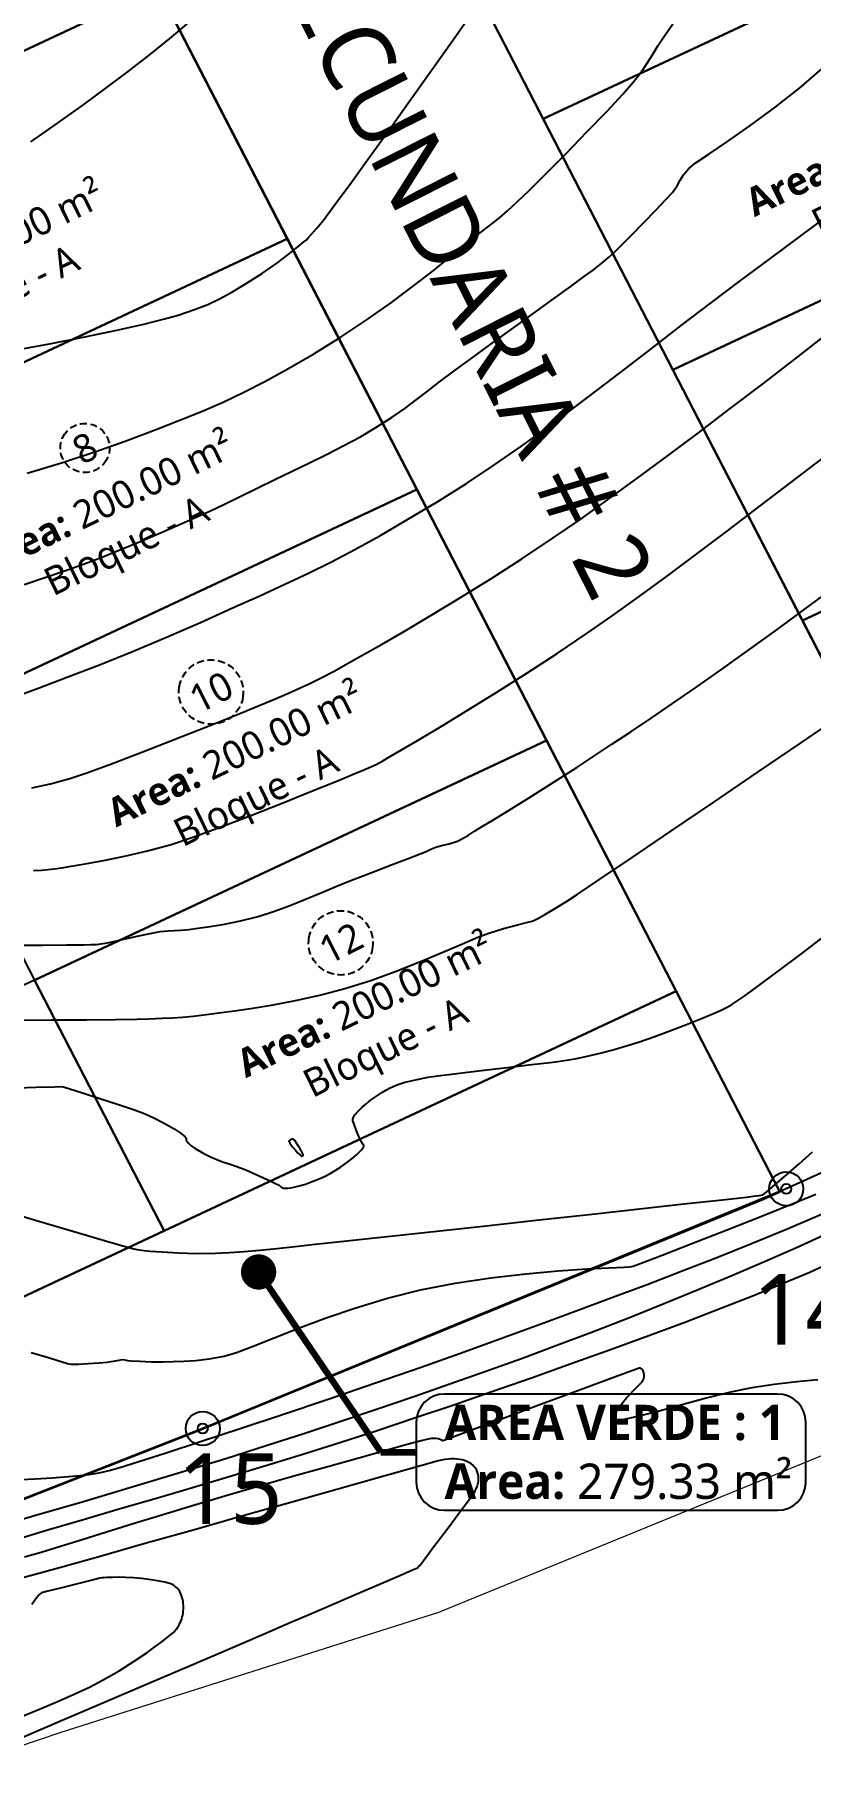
# Model space of a CAD drawing. Header units: millimetres. Extents: x 589115 to 589956, y 1306773 to 1307394.
# Drawn here: x 589379.5 to 589407, y 1307007.1 to 1307068.4 of the extents above; entities that cross this region are included whole.
import ezdxf
from ezdxf.enums import TextEntityAlignment as Align

# ---------------------------------------------------------------- set-up
doc = ezdxf.new("R2010")
doc.units = ezdxf.units.MM
doc.linetypes.add('DASHED2', pattern=[0.375, 0.25, -0.125])
doc.layers.add('_BLOQUES', color=9, linetype='Continuous', lineweight=20)
doc.layers.add('_TEXTO', color=3, linetype='Continuous', lineweight=25)
for name, color, linetype in [('_BREAKLINES CORRIDOR', 7, 'Continuous'), ('C-PROP-LINE', 230, 'Continuous'), ('C-PROP-TEXT', 255, 'Continuous'), ('C-TOPO-MAJR', 9, 'Continuous'), ('C-TOPO-MINR', 8, 'Continuous'), ('CIRCULO', 1, 'Continuous'), ('Perimetro', 7, 'Continuous'), ('Plano', 7, 'Continuous')]:
    doc.layers.add(name, color=color, linetype=linetype)
doc.styles.add('COTAS', font='arial.ttf')
doc.styles.add('ST - ETIQUETAS', font='', dxfattribs={"height": 2.5})
doc.styles.get('ST - ETIQUETAS').set_extended_font_data('Roboto Thin')
doc.dimstyles.new('GenAng', dxfattribs={"dimscale": 0.5, "dimtxt": 2.5, "dimasz": 1.25, "dimexe": 0.18, "dimexo": 0.0625, "dimgap": 0.25, "dimtad": 0, "dimzin": 3, "dimdsep": 46, "dimtxsty": 'COTAS', "dimcen": 0.09, "dimse1": 1, "dimse2": 1, "dimaunit": 1, "dimadec": 3, "dimazin": 0, "dimtfac": 1, "dimtofl": 0, "dimtmove": 2, "dimatfit": 3, "dimfxl": 1, "dimtolj": 1, "dimtzin": 1, "dimarcsym": 0})

msp = doc.modelspace()

# ---------------------------------------------------------------- linework, layer by layer
msp.add_lwpolyline([(589458.391, 1307056.992), (589449.927, 1307051.588), (589441.675, 1307046.308), (589425.232, 1307036.603), (589418.518, 1307033.074), (589406.119, 1307027.462), (589385.455, 1307018.974), (589375.188, 1307014.95), (589368.894, 1307012.373), (589357.693, 1307007.926), (589347.663, 1307003.998)])
at = {"layer": '_BLOQUES', "flags": 128}
msp.add_lwpolyline([(589368.663, 1307012.265), (589374.957, 1307014.842), (589385.224, 1307018.866), (589405.316, 1307027.095), (589405.888, 1307027.354), (589402.218, 1307034.462), (589365.965, 1307017.488), (589368.663, 1307012.265)], dxfattribs=at)
at = {"layer": '_BLOQUES', "color": 4, "linetype": 'Continuous', "lineweight": 25}
msp.add_polyline3d([(589383.748, 1307092.018, 0), (589419.999, 1307108.995, 0), (589447.529, 1307055.677, 0), (589411.281, 1307038.705, 0), (589383.748, 1307092.018, 0)], dxfattribs=at)
at = {"layer": '_BLOQUES', "color": 140, "linetype": 'Continuous', "lineweight": 25}
msp.add_polyline3d([(589338.433, 1307070.797, 0), (589374.685, 1307087.774, 0), (589402.218, 1307034.462, 0), (589365.965, 1307017.488, 0), (589338.433, 1307070.797, 0)], dxfattribs=at)
at = {"layer": '_BREAKLINES CORRIDOR', "flags": 128}
for points in [[(589415.011, 1307031.483), (589383.748, 1307092.018), (589384.214, 1307092.237)], [(589368.663, 1307012.265), (589338.433, 1307070.797), (589374.685, 1307087.774), (589405.888, 1307027.354)]]:
    msp.add_lwpolyline(points, dxfattribs=at)
at = {"layer": 'C-PROP-LINE', "color": 4, "linetype": 'Continuous', "lineweight": 25}
for points in [[(589415.639, 1307073.85, 0), (589411.05, 1307082.736, 0), (589411.05, 1307082.736, 0), (589392.925, 1307074.248, 0), (589397.514, 1307065.362, 0), (589415.639, 1307073.85, 0)], [(589383.862, 1307070.004, 0), (589379.273, 1307078.889, 0), (589361.148, 1307070.401, 0), (589361.148, 1307070.4, 0), (589365.736, 1307061.516, 0), (589383.862, 1307070.004, 0)], [(589415.639, 1307073.85, 0), (589415.639, 1307073.85, 0), (589397.514, 1307065.362, 0), (589402.103, 1307056.477, 0), (589420.227, 1307064.964, 0), (589415.639, 1307073.85, 0)], [(589388.451, 1307061.119, 0), (589383.862, 1307070.004, 0), (589365.736, 1307061.516, 0), (589365.737, 1307061.515, 0), (589370.325, 1307052.63, 0), (589388.451, 1307061.119, 0)], [(589420.228, 1307064.964, 0), (589420.227, 1307064.964, 0), (589402.103, 1307056.477, 0), (589406.692, 1307047.591, 0), (589424.816, 1307056.078, 0), (589420.228, 1307064.964, 0)], [(589393.04, 1307052.233, 0), (589388.451, 1307061.119, 0), (589370.325, 1307052.63, 0), (589370.326, 1307052.63, 0), (589374.914, 1307043.745, 0), (589393.04, 1307052.233, 0)], [(589424.816, 1307056.078, 0), (589406.692, 1307047.591, 0), (589411.281, 1307038.705, 0), (589429.405, 1307047.191, 0), (589424.817, 1307056.077, 0), (589424.816, 1307056.078, 0)], [(589397.628, 1307043.348, 0), (589393.04, 1307052.233, 0), (589374.914, 1307043.745, 0), (589379.503, 1307034.86, 0), (589379.503, 1307034.86, 0), (589397.628, 1307043.348, 0)], [(589402.218, 1307034.462, 0), (589397.628, 1307043.348, 0), (589379.503, 1307034.86, 0), (589384.092, 1307025.975, 0), (589402.218, 1307034.462, 0)], [(589384.092, 1307025.975, 0), (589379.503, 1307034.86, 0), (589379.503, 1307034.86, 0), (589361.377, 1307026.373, 0), (589365.965, 1307017.488, 0), (589384.092, 1307025.975, 0)], [(589365.965, 1307017.488, 0), (589368.663, 1307012.265, 0), (589374.957, 1307014.842, 0), (589385.224, 1307018.866, 0), (589405.316, 1307027.095, 0), (589405.888, 1307027.354, 0), (589402.218, 1307034.462, 0), (589384.092, 1307025.975, 0), (589365.965, 1307017.488, 0)]]:
    msp.add_polyline3d(points, dxfattribs=at)
at = {"layer": 'C-PROP-TEXT', "color": 1, "linetype": 'Continuous', "lineweight": -3}
for p, q in [((589405.811, 1307020.196), (589394.018, 1307020.196)), ((589393.018, 1307019.196), (589393.018, 1307017.076)), ((589406.811, 1307017.076), (589406.811, 1307019.196)), ((589394.018, 1307016.076), (589405.811, 1307016.076))]:
    msp.add_line(p, q, dxfattribs=at)
at = {"layer": 'C-PROP-TEXT', "color": 12, "linetype": 'DASHED2', "lineweight": 25, "extrusion": (0, 0, -1)}
for centre, radius, start, end in [((-589381.287, 1307053.708), 0.871, 28.83563, 208.83563), ((-589381.287, 1307053.708), 0.871, 208.83563, 28.83563), ((-589385.753, 1307045.063), 1.141, 8.2091, 188.2091), ((-589385.753, 1307045.063), 1.141, 188.2091, 8.2091), ((-589390.344, 1307036.176), 1.139, 7.80157, 187.80157), ((-589390.344, 1307036.176), 1.139, 187.80157, 7.80157)]:
    msp.add_arc(centre, radius, start, end, dxfattribs=at)
at = {"layer": 'C-PROP-TEXT', "color": 1, "linetype": 'Continuous', "lineweight": -3}
for centre, start, end in [((589394.018, 1307019.196), 90, 180), ((589405.811, 1307019.196), 0, 90), ((589394.018, 1307017.076), 180, 270), ((589405.811, 1307017.076), 270, 0)]:
    msp.add_arc(centre, 1, start, end, dxfattribs=at)
at = {"layer": 'C-TOPO-MAJR', "color": 40, "linetype": 'Continuous', "lineweight": -3}
for points, elevation in [([(589378.677, 1307057.148), (589380.028, 1307057.4), (589381.288, 1307057.65), (589382.415, 1307057.886), (589383.367, 1307058.099), (589384.103, 1307058.277), (589384.582, 1307058.41), (589385.17, 1307058.609), (589385.64, 1307058.796), (589386.056, 1307058.996), (589386.487, 1307059.233), (589386.999, 1307059.531), (589387.574, 1307059.896), (589388.116, 1307060.281), (589388.575, 1307060.631), (589388.898, 1307060.891), (589389.036, 1307061.005), (589389.116, 1307061.075), (589389.192, 1307061.149), (589389.3, 1307061.267), (589389.5, 1307061.494), (589389.731, 1307061.775), (589389.892, 1307061.99), (589390.222, 1307062.44), (589390.695, 1307063.092), (589391.286, 1307063.91), (589391.97, 1307064.86), (589392.721, 1307065.91), (589393.513, 1307067.024), (589394.322, 1307068.168), (589395.121, 1307069.309)], 459.5), ([(589379.136, 1307048.876), (589379.938, 1307049.139), (589380.67, 1307049.393), (589381.3, 1307049.62), (589381.86, 1307049.833), (589382.382, 1307050.04), (589382.9, 1307050.253), (589383.444, 1307050.483), (589384.047, 1307050.741), (589384.714, 1307051.028), (589385.253, 1307051.267), (589385.728, 1307051.486), (589386.2, 1307051.711), (589386.731, 1307051.969), (589387.384, 1307052.288), (589388.01, 1307052.589), (589388.629, 1307052.884), (589389.24, 1307053.178), (589389.842, 1307053.475), (589390.433, 1307053.779), (589391.014, 1307054.095), (589391.582, 1307054.429), (589392.159, 1307054.795), (589392.616, 1307055.112), (589393.011, 1307055.408), (589393.401, 1307055.712), (589393.843, 1307056.054), (589394.393, 1307056.463), (589394.945, 1307056.863), (589395.626, 1307057.356), (589396.38, 1307057.901), (589397.149, 1307058.459), (589397.876, 1307058.987), (589398.505, 1307059.444), (589398.979, 1307059.791), (589399.24, 1307059.987), (589399.47, 1307060.165), (589399.647, 1307060.306), (589399.82, 1307060.452), (589400.035, 1307060.647), (589400.284, 1307060.888), (589400.653, 1307061.256), (589401.08, 1307061.691), (589401.503, 1307062.128), (589401.859, 1307062.506), (589402.085, 1307062.762), (589402.25, 1307062.994), (589402.361, 1307063.19), (589402.475, 1307063.381), (589402.651, 1307063.601), (589402.896, 1307063.794), (589403.373, 1307064.12), (589404.033, 1307064.566), (589404.83, 1307065.12), (589405.716, 1307065.77), (589406.644, 1307066.503), (589407.567, 1307067.307)], 459), ([(589379.411, 1307041.664), (589380.064, 1307041.811), (589380.75, 1307041.997), (589381.352, 1307042.199), (589382.232, 1307042.523), (589383.296, 1307042.929), (589384.446, 1307043.377), (589385.588, 1307043.829), (589386.624, 1307044.244), (589387.459, 1307044.583), (589387.997, 1307044.807), (589388.494, 1307045.021), (589388.889, 1307045.195), (589389.245, 1307045.361), (589389.63, 1307045.554), (589390.108, 1307045.807), (589390.505, 1307046.024), (589391.072, 1307046.341), (589391.786, 1307046.748), (589392.624, 1307047.235), (589393.564, 1307047.792), (589394.58, 1307048.409), (589395.652, 1307049.076), (589396.755, 1307049.783), (589397.867, 1307050.52), (589398.803, 1307051.165), (589399.793, 1307051.869), (589400.83, 1307052.623), (589401.904, 1307053.419), (589403.007, 1307054.248), (589404.133, 1307055.103), (589405.272, 1307055.974), (589406.417, 1307056.854), (589407.559, 1307057.735)], 458.5), ([(589378.752, 1307036.094), (589379.782, 1307036.099), (589380.635, 1307036.104), (589381.236, 1307036.109), (589381.509, 1307036.114), (589381.69, 1307036.125), (589381.833, 1307036.138), (589382.013, 1307036.164), (589382.256, 1307036.214), (589382.66, 1307036.306), (589383.136, 1307036.414), (589383.594, 1307036.513), (589383.946, 1307036.577), (589384.231, 1307036.608), (589384.454, 1307036.618), (589384.678, 1307036.627), (589384.964, 1307036.655), (589385.289, 1307036.696), (589385.715, 1307036.755), (589386.223, 1307036.838), (589386.796, 1307036.955), (589387.415, 1307037.113), (589387.957, 1307037.285), (589388.519, 1307037.492), (589389.094, 1307037.722), (589389.674, 1307037.964), (589390.253, 1307038.204), (589390.824, 1307038.432), (589391.508, 1307038.696), (589392.165, 1307038.948), (589392.734, 1307039.166), (589393.156, 1307039.329), (589393.37, 1307039.414), (589393.537, 1307039.497), (589393.706, 1307039.573), (589393.911, 1307039.627), (589394.184, 1307039.69), (589394.476, 1307039.784), (589394.7, 1307039.892), (589394.87, 1307039.997), (589395.082, 1307040.132), (589395.332, 1307040.283), (589395.786, 1307040.559), (589396.397, 1307040.934), (589397.117, 1307041.383), (589397.901, 1307041.878), (589398.702, 1307042.394), (589399.308, 1307042.791), (589399.944, 1307043.21), (589400.615, 1307043.656), (589401.329, 1307044.136), (589402.092, 1307044.656), (589402.911, 1307045.222), (589403.794, 1307045.841), (589404.747, 1307046.518), (589405.745, 1307047.24), (589406.736, 1307047.969), (589407.686, 1307048.676)], 458), ([(589378.542, 1307031.026), (589379.557, 1307031.061), (589380.219, 1307031.083), (589380.458, 1307031.091), (589380.511, 1307031.08), (589380.564, 1307031.067), (589380.748, 1307031.009), (589381.205, 1307030.865), (589381.818, 1307030.668), (589382.469, 1307030.456), (589383.04, 1307030.263), (589383.414, 1307030.125), (589383.753, 1307029.971), (589384.048, 1307029.819), (589384.284, 1307029.688), (589384.442, 1307029.594), (589384.659, 1307029.448), (589384.768, 1307029.366), (589384.831, 1307029.306), (589384.865, 1307029.256), (589384.868, 1307029.184), (589384.9, 1307029.136), (589384.936, 1307029.088), (589385, 1307029.031), (589385.039, 1307029), (589385.081, 1307028.968), (589385.193, 1307028.894), (589385.408, 1307028.764), (589385.562, 1307028.681), (589385.737, 1307028.595), (589385.957, 1307028.498), (589386.159, 1307028.423), (589386.395, 1307028.347), (589386.667, 1307028.256), (589386.98, 1307028.138), (589387.352, 1307027.976), (589387.736, 1307027.797), (589388.037, 1307027.651), (589388.161, 1307027.59), (589388.215, 1307027.549), (589388.271, 1307027.496), (589388.321, 1307027.484), (589388.39, 1307027.482), (589388.469, 1307027.49), (589388.579, 1307027.504), (589388.683, 1307027.526), (589388.869, 1307027.571), (589389.09, 1307027.635), (589389.333, 1307027.72), (589389.581, 1307027.818), (589389.786, 1307027.907), (589389.972, 1307028.002), (589390.15, 1307028.111), (589390.336, 1307028.235), (589390.549, 1307028.386), (589390.735, 1307028.527), (589390.889, 1307028.66), (589391.013, 1307028.776), (589391.067, 1307028.829), (589391.116, 1307028.888), (589391.148, 1307028.938), (589391.155, 1307029.003), (589391.124, 1307029.05), (589391.086, 1307029.106), (589391.038, 1307029.2), (589390.968, 1307029.346), (589390.9, 1307029.521), (589390.813, 1307029.755), (589390.769, 1307029.875), (589390.77, 1307029.932), (589390.796, 1307030.001), (589390.845, 1307030.081), (589390.878, 1307030.124), (589390.915, 1307030.169), (589390.957, 1307030.216), (589391.003, 1307030.264), (589391.086, 1307030.342), (589391.227, 1307030.466), (589391.333, 1307030.552), (589391.47, 1307030.655), (589391.642, 1307030.773), (589391.818, 1307030.884), (589391.968, 1307030.971), (589392.099, 1307031.04), (589392.279, 1307031.124), (589392.396, 1307031.172), (589392.484, 1307031.201), (589392.572, 1307031.228), (589392.728, 1307031.267), (589393.044, 1307031.341), (589393.425, 1307031.417), (589393.786, 1307031.467), (589394.459, 1307031.55), (589395.318, 1307031.653), (589396.238, 1307031.762), (589397.094, 1307031.863), (589397.761, 1307031.943), (589398.114, 1307031.988), (589398.404, 1307032.03), (589398.633, 1307032.068), (589398.92, 1307032.128), (589399.18, 1307032.187), (589399.527, 1307032.271), (589399.943, 1307032.38), (589400.415, 1307032.514), (589400.926, 1307032.674), (589401.423, 1307032.846), (589401.995, 1307033.06), (589402.581, 1307033.286), (589403.118, 1307033.501), (589403.542, 1307033.675), (589403.792, 1307033.784), (589404.02, 1307033.896), (589404.195, 1307033.996), (589404.408, 1307034.134), (589404.65, 1307034.305), (589405.144, 1307034.665), (589405.836, 1307035.177), (589406.67, 1307035.804), (589407.593, 1307036.51)], 457.5), ([(589379.381, 1307021.664), (589380.026, 1307021.472), (589380.511, 1307021.327), (589380.714, 1307021.268), (589380.804, 1307021.256), (589380.894, 1307021.25), (589381.061, 1307021.257), (589381.404, 1307021.276), (589381.785, 1307021.299), (589382.064, 1307021.323), (589382.301, 1307021.359), (589382.498, 1307021.398), (589382.605, 1307021.416), (589382.697, 1307021.403), (589382.789, 1307021.386), (589382.928, 1307021.375), (589383.229, 1307021.354), (589383.627, 1307021.338), (589384.055, 1307021.338), (589384.405, 1307021.345), (589384.787, 1307021.358), (589385.21, 1307021.387), (589385.682, 1307021.443), (589386.211, 1307021.539), (589386.649, 1307021.668), (589387.247, 1307021.891), (589387.988, 1307022.185), (589388.853, 1307022.526), (589389.822, 1307022.89), (589390.877, 1307023.254), (589391.998, 1307023.595), (589393.167, 1307023.888), (589394.393, 1307024.124), (589395.656, 1307024.31), (589396.895, 1307024.452), (589398.047, 1307024.556), (589399.053, 1307024.627), (589399.849, 1307024.671), (589400.376, 1307024.694), (589400.571, 1307024.702), (589400.635, 1307024.712), (589400.698, 1307024.724), (589400.982, 1307024.833), (589401.721, 1307025.119), (589402.77, 1307025.527), (589403.984, 1307026.002), (589405.217, 1307026.489), (589406.324, 1307026.933), (589407.16, 1307027.279)], 457), ([(589377.968, 1307015.448), (589379.578, 1307015.912), (589381.274, 1307016.406), (589382.996, 1307016.915), (589384.682, 1307017.422), (589386.272, 1307017.912), (589387.706, 1307018.369), (589389.033, 1307018.803), (589390.345, 1307019.237), (589391.644, 1307019.672), (589392.931, 1307020.11), (589394.209, 1307020.553), (589395.478, 1307021.002), (589396.741, 1307021.458), (589397.999, 1307021.923), (589399.254, 1307022.399), (589400.509, 1307022.888), (589401.763, 1307023.39), (589402.995, 1307023.895), (589404.186, 1307024.394), (589405.345, 1307024.891), (589406.478, 1307025.387), (589407.595, 1307025.888)], 456.5), ([(589407.232, 1307020.696), (589406.493, 1307020.625), (589405.692, 1307020.533), (589404.894, 1307020.417), (589404.147, 1307020.263), (589403.285, 1307020.044), (589402.388, 1307019.799), (589401.535, 1307019.565), (589400.807, 1307019.382), (589400.367, 1307019.298), (589400.149, 1307019.283), (589400.065, 1307019.301), (589400.044, 1307019.32), (589400.029, 1307019.363), (589400.049, 1307019.48), (589400.18, 1307019.71), (589400.466, 1307020.062), (589400.838, 1307020.451), (589401.016, 1307020.624), (589401.058, 1307020.714), (589401.081, 1307020.799), (589401.086, 1307020.879), (589401.074, 1307020.952), (589401.046, 1307021.018), (589401.003, 1307021.075), (589400.947, 1307021.123), (589400.645, 1307021.013), (589399.852, 1307020.72), (589398.733, 1307020.306), (589397.45, 1307019.831), (589396.168, 1307019.356), (589395.048, 1307018.942), (589394.256, 1307018.649), (589393.953, 1307018.538), (589393.883, 1307018.576), (589393.802, 1307018.604), (589393.709, 1307018.62), (589393.659, 1307018.622), (589393.607, 1307018.623), (589393.552, 1307018.619), (589393.495, 1307018.613), (589393.437, 1307018.602), (589393.376, 1307018.589), (589393.194, 1307018.539), (589392.697, 1307018.402), (589391.943, 1307018.194), (589390.986, 1307017.927), (589389.882, 1307017.618), (589388.686, 1307017.28), (589387.454, 1307016.927), (589386.242, 1307016.574), (589385.089, 1307016.232), (589384.004, 1307015.904), (589382.99, 1307015.593), (589382.052, 1307015.302), (589381.194, 1307015.035), (589380.42, 1307014.795), (589379.735, 1307014.586), (589379.143, 1307014.411)], 456), ([(589379.08, 1307008.782), (589379.76, 1307009.067), (589380.371, 1307009.325), (589380.928, 1307009.57), (589381.445, 1307009.813), (589381.935, 1307010.066), (589382.503, 1307010.394), (589383.027, 1307010.727), (589383.475, 1307011.032), (589383.814, 1307011.274), (589384.012, 1307011.419), (589384.203, 1307011.569), (589384.358, 1307011.699), (589384.432, 1307011.765), (589384.478, 1307011.814), (589384.523, 1307011.865), (589384.563, 1307011.92), (589384.6, 1307011.977), (589384.633, 1307012.038), (589384.663, 1307012.1), (589384.689, 1307012.164), (589384.712, 1307012.23), (589384.731, 1307012.297), (589384.747, 1307012.364), (589384.759, 1307012.433), (589384.768, 1307012.502), (589384.773, 1307012.571), (589384.776, 1307012.639), (589384.774, 1307012.707), (589384.77, 1307012.775), (589384.761, 1307012.841), (589384.75, 1307012.905), (589384.734, 1307012.968), (589384.717, 1307013.029), (589384.695, 1307013.087), (589384.671, 1307013.143), (589384.642, 1307013.196), (589384.612, 1307013.246), (589384.576, 1307013.291), (589384.539, 1307013.334), (589384.497, 1307013.371), (589384.454, 1307013.406), (589384.405, 1307013.433), (589384.355, 1307013.458), (589384.298, 1307013.479), (589384.237, 1307013.499), (589384.119, 1307013.526), (589383.861, 1307013.58), (589383.552, 1307013.63), (589383.293, 1307013.658), (589383.005, 1307013.68), (589382.728, 1307013.696), (589382.505, 1307013.704), (589382.261, 1307013.702), (589382.058, 1307013.693), (589381.957, 1307013.686), (589381.883, 1307013.679), (589381.81, 1307013.669), (589381.586, 1307013.613), (589381.076, 1307013.486), (589380.473, 1307013.335), (589379.967, 1307013.207), (589379.75, 1307013.151), (589379.707, 1307013.121), (589379.666, 1307013.088), (589379.587, 1307012.983), (589379.409, 1307012.739)], 455.5)]:
    msp.add_lwpolyline(points, dxfattribs=dict(at, elevation=elevation))
at = {"layer": 'C-TOPO-MINR', "color": 44, "linetype": 'Continuous', "lineweight": -3}
for points, elevation in [([(589379.246, 1307052.818), (589380.459, 1307053.185), (589381.634, 1307053.566), (589382.715, 1307053.95), (589383.769, 1307054.349), (589384.672, 1307054.699), (589385.468, 1307055.024), (589386.203, 1307055.345), (589386.918, 1307055.686), (589387.658, 1307056.068), (589388.467, 1307056.513), (589389.388, 1307057.045), (589390.36, 1307057.642), (589391.281, 1307058.256), (589392.139, 1307058.865), (589392.92, 1307059.45), (589393.611, 1307059.988), (589394.199, 1307060.459), (589394.67, 1307060.841), (589395.011, 1307061.113), (589395.39, 1307061.407), (589395.69, 1307061.642), (589395.96, 1307061.862), (589396.247, 1307062.112), (589396.601, 1307062.434), (589397.01, 1307062.828), (589397.609, 1307063.424), (589398.319, 1307064.141), (589399.062, 1307064.903), (589399.759, 1307065.63), (589400.331, 1307066.243), (589400.701, 1307066.664), (589400.987, 1307067.034), (589401.198, 1307067.341), (589401.379, 1307067.63), (589401.576, 1307067.949), (589401.833, 1307068.343), (589402.135, 1307068.785)], 459.25), ([(589379.366, 1307064.554), (589379.882, 1307064.908), (589380.519, 1307065.356), (589381.244, 1307065.877), (589382.022, 1307066.448), (589382.821, 1307067.049), (589383.608, 1307067.659), (589384.349, 1307068.256), (589385.13, 1307068.916)], 459.75), ([(589378.772, 1307044.884), (589379.666, 1307045.212), (589380.686, 1307045.597), (589381.799, 1307046.03), (589382.974, 1307046.502), (589384.178, 1307047.005), (589385.379, 1307047.531), (589386.493, 1307048.029), (589387.477, 1307048.471), (589388.369, 1307048.879), (589389.204, 1307049.273), (589390.018, 1307049.677), (589390.846, 1307050.111), (589391.724, 1307050.597), (589392.689, 1307051.157), (589393.776, 1307051.813), (589394.793, 1307052.454), (589395.767, 1307053.098), (589396.709, 1307053.749), (589397.632, 1307054.413), (589398.548, 1307055.091), (589399.47, 1307055.79), (589400.411, 1307056.512), (589401.383, 1307057.261), (589402.398, 1307058.043), (589403.469, 1307058.86), (589404.486, 1307059.624), (589405.526, 1307060.399), (589406.584, 1307061.185), (589407.654, 1307061.983)], 458.75), ([(589379.466, 1307038.74), (589379.75, 1307038.755), (589379.972, 1307038.773), (589380.192, 1307038.798), (589380.473, 1307038.84), (589380.797, 1307038.891), (589381.3, 1307038.974), (589381.944, 1307039.092), (589382.691, 1307039.245), (589383.502, 1307039.437), (589384.34, 1307039.667), (589385.102, 1307039.918), (589386.07, 1307040.272), (589387.155, 1307040.687), (589388.265, 1307041.125), (589389.31, 1307041.545), (589390.201, 1307041.908), (589390.847, 1307042.175), (589391.158, 1307042.305), (589391.403, 1307042.411), (589391.594, 1307042.5), (589391.83, 1307042.624), (589392.051, 1307042.751), (589392.5, 1307043.012), (589393.141, 1307043.391), (589393.939, 1307043.871), (589394.86, 1307044.432), (589395.868, 1307045.058), (589396.929, 1307045.731), (589398.008, 1307046.433), (589399.069, 1307047.147), (589399.955, 1307047.766), (589400.904, 1307048.446), (589401.908, 1307049.18), (589402.956, 1307049.959), (589404.04, 1307050.775), (589405.152, 1307051.618), (589406.281, 1307052.48), (589407.418, 1307053.353)], 458.25), ([(589378.66, 1307033.436), (589380.087, 1307033.446), (589381.341, 1307033.456), (589382.371, 1307033.467), (589383.125, 1307033.478), (589383.552, 1307033.488), (589384.025, 1307033.507), (589384.401, 1307033.524), (589384.744, 1307033.548), (589385.118, 1307033.585), (589385.588, 1307033.642), (589386.03, 1307033.699), (589386.581, 1307033.77), (589387.226, 1307033.863), (589387.952, 1307033.983), (589388.747, 1307034.135), (589389.598, 1307034.326), (589390.49, 1307034.56), (589391.405, 1307034.846), (589392.31, 1307035.173), (589393.173, 1307035.515), (589393.963, 1307035.847), (589394.649, 1307036.142), (589395.199, 1307036.376), (589395.582, 1307036.522), (589396.105, 1307036.681), (589396.601, 1307036.815), (589396.972, 1307036.908), (589397.123, 1307036.944), (589397.206, 1307036.977), (589397.318, 1307037.039), (589397.59, 1307037.194), (589397.952, 1307037.406), (589398.334, 1307037.64), (589398.713, 1307037.892), (589399.519, 1307038.434), (589400.657, 1307039.203), (589402.034, 1307040.135), (589403.556, 1307041.167), (589405.127, 1307042.235), (589406.653, 1307043.275), (589408.04, 1307044.225)], 457.75), ([(589378.893, 1307026.548), (589379.972, 1307026.229), (589381.056, 1307025.909), (589382.013, 1307025.628), (589382.71, 1307025.424), (589383.012, 1307025.338), (589383.195, 1307025.301), (589383.382, 1307025.279), (589383.601, 1307025.26), (589384.021, 1307025.229), (589384.585, 1307025.198), (589385.235, 1307025.178), (589385.913, 1307025.182), (589386.404, 1307025.203), (589386.924, 1307025.241), (589387.479, 1307025.292), (589388.078, 1307025.354), (589388.73, 1307025.425), (589389.443, 1307025.503), (589390.225, 1307025.585), (589391, 1307025.666), (589392.207, 1307025.796), (589393.742, 1307025.963), (589395.498, 1307026.156), (589397.368, 1307026.362), (589399.246, 1307026.569), (589401.026, 1307026.765), (589402.601, 1307026.94), (589403.864, 1307027.08), (589404.71, 1307027.174), (589405.032, 1307027.211), (589405.163, 1307027.224), (589405.287, 1307027.256), (589405.426, 1307027.362), (589405.718, 1307027.608), (589406.116, 1307027.952), (589406.573, 1307028.354), (589407.042, 1307028.772)], 457.25), ([(589379.034, 1307017.171), (589379.529, 1307017.196), (589380.13, 1307017.231), (589380.703, 1307017.27), (589381.116, 1307017.307), (589381.423, 1307017.343), (589381.661, 1307017.377), (589381.898, 1307017.422), (589382.197, 1307017.493), (589382.519, 1307017.59), (589383.193, 1307017.803), (589384.163, 1307018.116), (589385.376, 1307018.513), (589386.778, 1307018.975), (589388.314, 1307019.487), (589389.93, 1307020.03), (589391.572, 1307020.59), (589393.185, 1307021.148), (589394.716, 1307021.688), (589396.109, 1307022.192), (589397.405, 1307022.67), (589398.681, 1307023.141), (589399.941, 1307023.61), (589401.189, 1307024.08), (589402.427, 1307024.554), (589403.66, 1307025.036), (589404.892, 1307025.53), (589406.125, 1307026.039), (589407.363, 1307026.566)], 456.75), ([(589378.763, 1307015.02), (589380.011, 1307015.392), (589381.269, 1307015.763), (589382.537, 1307016.135), (589383.815, 1307016.51), (589385.1, 1307016.889), (589386.394, 1307017.274), (589387.695, 1307017.667), (589389.002, 1307018.069), (589390.316, 1307018.482), (589391.636, 1307018.907), (589392.96, 1307019.347), (589394.311, 1307019.805), (589395.696, 1307020.282), (589397.099, 1307020.773), (589398.504, 1307021.271), (589399.893, 1307021.771), (589401.249, 1307022.269), (589402.556, 1307022.758), (589403.796, 1307023.232), (589404.952, 1307023.688), (589406.008, 1307024.118), (589406.947, 1307024.518), (589407.994, 1307024.993)], 456.25), ([(589379.034, 1307008.022), (589380.478, 1307008.64), (589382.005, 1307009.293), (589383.549, 1307009.954), (589385.045, 1307010.595), (589386.426, 1307011.186), (589387.627, 1307011.7), (589388.582, 1307012.11), (589389.224, 1307012.385), (589390.098, 1307012.762), (589390.971, 1307013.139), (589391.773, 1307013.486), (589392.435, 1307013.772), (589392.886, 1307013.968), (589393.056, 1307014.044), (589393.099, 1307014.081), (589393.14, 1307014.121), (589393.287, 1307014.316), (589393.644, 1307014.793), (589394.107, 1307015.413), (589394.571, 1307016.036), (589394.932, 1307016.521), (589395.085, 1307016.729), (589395.132, 1307016.822), (589395.169, 1307016.909), (589395.195, 1307016.997), (589395.215, 1307017.08), (589395.223, 1307017.161), (589395.225, 1307017.239), (589395.215, 1307017.314), (589395.201, 1307017.386), (589395.176, 1307017.452), (589395.145, 1307017.517), (589395.104, 1307017.576), (589395.06, 1307017.632), (589395.005, 1307017.682), (589394.946, 1307017.729), (589394.879, 1307017.769), (589394.807, 1307017.806), (589394.728, 1307017.835), (589394.643, 1307017.861), (589394.554, 1307017.879), (589394.458, 1307017.893), (589394.359, 1307017.898), (589394.253, 1307017.899), (589394.146, 1307017.892), (589394.031, 1307017.879), (589393.915, 1307017.858), (589393.792, 1307017.83), (589393.508, 1307017.751), (589392.757, 1307017.538), (589391.626, 1307017.218), (589390.205, 1307016.815), (589388.581, 1307016.355), (589386.842, 1307015.863), (589385.078, 1307015.364), (589383.375, 1307014.883), (589381.823, 1307014.446), (589380.51, 1307014.077), (589379.523, 1307013.802), (589378.429, 1307013.502)], 455.75)]:
    msp.add_lwpolyline(points, dxfattribs=dict(at, elevation=elevation))
at = {"layer": 'C-TOPO-MINR', "color": 44, "linetype": 'Continuous', "lineweight": -3, "elevation": 457.75}
msp.add_lwpolyline([(589388.941, 1307028.827), (589388.934, 1307028.839), (589388.904, 1307028.886), (589388.839, 1307028.986), (589388.772, 1307029.087), (589388.712, 1307029.171), (589388.652, 1307029.232), (589388.569, 1307029.203), (589388.503, 1307029.152), (589388.552, 1307029.064), (589388.644, 1307028.945), (589388.736, 1307028.833), (589388.806, 1307028.755), (589388.867, 1307028.697), (589388.915, 1307028.653), (589388.971, 1307028.615), (589389.017, 1307028.64), (589389.002, 1307028.699), (589388.975, 1307028.756), (589388.941, 1307028.827)], close=True, dxfattribs=at)
at = {"layer": 'CIRCULO'}
for centre, radius in [((589406.119, 1307027.462), 0.602), ((589406.119, 1307027.462), 0.177), ((589385.455, 1307018.974), 0.602), ((589385.455, 1307018.974), 0.177)]:
    msp.add_circle(centre, radius, dxfattribs=at)
at = {"layer": 'Plano', "lineweight": 13}
msp.add_lwpolyline([(589341.533, 1306927.436), (589336.171, 1306941.632), (589330.167, 1306958.142), (589324.851, 1306974.048), (589324.721, 1306979.258), (589325.574, 1306983.579), (589334.825, 1306991.724), (589346.286, 1306996.344), (589361.15, 1307001.684), (589380.449, 1307008.218), (589393.817, 1307012.474), (589409.372, 1307018.831), (589427.946, 1307030.05), (589443.301, 1307038.723), (589464.66, 1307052.151)], dxfattribs=at)

# ---------------------------------------------------------------- texts
at = {"layer": '_TEXTO', "style": 'ST - ETIQUETAS'}
msp.add_text('CALLE SECUNDARIA # 2', height=2.5, rotation=296.77106, dxfattribs=at).set_placement((589391.195, 1307064.244), align=Align.CENTER)
at = {"layer": 'C-PROP-TEXT', "color": 92, "linetype": 'Continuous', "lineweight": -3, "char_height": 1, "attachment_point": 2, "rotation": 26, "style": 'ST - ETIQUETAS'}
for s, insert in [('{\\fRoboto Thin|b1|i0|c0|p2;\\C18;\\c0;Area:\\C0; \\fRoboto Thin|b0|i0|c0|p2;\\C178;\\c4980736;200.00 m²\\PBloque - B}', (589408.98, 1307064.939)), ('{\\fRoboto Thin|b1|i0|c0|p2;\\C18;\\c0;Area:\\C0; \\fRoboto Thin|b0|i0|c0|p2;\\C178;\\c4980736;200.00 m²\\PBloque - A}', (589377.203, 1307061.092)), ('{\\fRoboto Thin|b1|i0|c0|p2;\\C18;\\c0;Area:\\C0; \\fRoboto Thin|b0|i0|c0|p2;\\C178;\\c4980736;200.00 m²\\PBloque - A}', (589381.792, 1307052.207)), ('{\\fRoboto Thin|b1|i0|c0|p2;\\C18;\\c0;Area:\\C0; \\fRoboto Thin|b0|i0|c0|p2;\\C178;\\c4980736;200.00 m²\\PBloque - A}', (589386.381, 1307043.322)), ('{\\fRoboto Thin|b1|i0|c0|p2;\\C18;\\c0;Area:\\C0; \\fRoboto Thin|b0|i0|c0|p2;\\C178;\\c4980736;200.00 m²\\PBloque - A}', (589390.97, 1307034.437))]:
    msp.add_mtext(s, dxfattribs=dict(at, insert=insert))
at = {"layer": 'C-PROP-TEXT', "color": 2, "linetype": 'Continuous', "lineweight": -3, "char_height": 1, "attachment_point": 8, "rotation": 27, "style": 'ST - ETIQUETAS'}
for s, insert in [('{\\fRoboto Black|b0|i0|c0|p2;8}', (589381.52, 1307053.25)), ('{\\fRoboto Black|b0|i0|c0|p2;10}', (589385.987, 1307044.605)), ('{\\fRoboto Black|b0|i0|c0|p2;12}', (589390.574, 1307035.724))]:
    msp.add_mtext(s, dxfattribs=dict(at, insert=insert))
at = {"layer": 'C-PROP-TEXT', "color": 1, "linetype": 'Continuous', "lineweight": -3, "insert": (589394.018, 1307018.136), "char_height": 1.25, "attachment_point": 4, "style": 'ST - ETIQUETAS'}
msp.add_mtext('{\\fRoboto Thin|b1|i0|c0|p2;\\C3;AREA VERDE : 1\\C2;\\PArea: }279.33 m²', dxfattribs=at)
at = {"layer": 'Perimetro', "color": 3, "style": 'ST - ETIQUETAS'}
for s, p in [('14', (589404.928, 1307021.942, 456.25)), ('15', (589384.562, 1307015.595))]:
    msp.add_text(s, height=2.5, dxfattribs=at).set_placement(p)

# ---------------------------------------------------------------- leaders
at = {"layer": 'C-PROP-TEXT', "color": 1, "linetype": 'Continuous', "lineweight": -3}
msp.add_leader([(589387.435, 1307024.519), (589391.768, 1307018.136), (589393.018, 1307018.136)], dimstyle='GenAng', override={"dimscale": 1, "dimasz": 1.25, "dimclrd": 1, "dimldrblk": 'Dot', "dimlwd": 65535}, dxfattribs=at)

doc.saveas('drawing.dxf')
